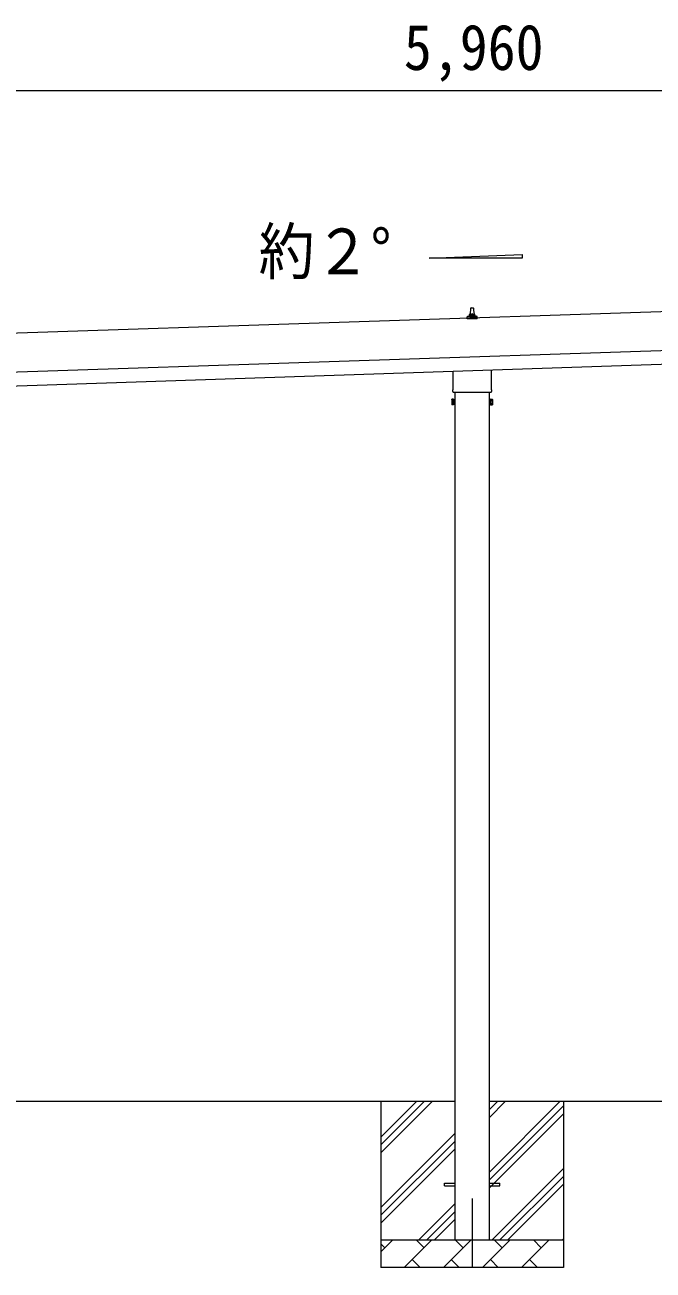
# Model space of a CAD drawing. Units: millimetres at full size, sheet at 1:50; details may follow other scales. Extents: x -14053 to 14053, y -9700 to 9700.
# Drawn here: x 1547 to 3819, y -6026 to -1524 of the extents above; entities that cross this region are included whole.
import ezdxf
from ezdxf.enums import TextEntityAlignment as Align

# ---------------------------------------------------------------- set-up
doc = ezdxf.new("R2010")
doc.units = ezdxf.units.MM
doc.header["$LTSCALE"] = 50
doc.linetypes.add('CHAIN1', pattern=[8, 5, -1, 1, -1])
for name, color, linetype, lineweight in [('0-0_0', 7, 'Continuous', 9), ('0-4_OTH_LINE', 7, 'CHAIN1', 9), ('0-6_PARTS1', 6, 'Continuous', 9), ('0-8_TABLE1', 7, 'Continuous', 9)]:
    doc.layers.add(name, color=color, linetype=linetype, lineweight=lineweight)
doc.styles.add('ＭＳ ゴシック', font='')
doc.styles.get('ＭＳ ゴシック').set_extended_font_data('MS Gothic')

msp = doc.modelspace()

# ---------------------------------------------------------------- linework, layer by layer
at = {"layer": '0-0_0'}
for p, q in [((3102.05, -5416.95), (1227.05, -5416.95)), ((2834.55, -5416.95), (2834.55, -6016.95)), ((2834.55, -5602), (3019.6, -5416.95)), ((2834.55, -5573.72), (2991.32, -5416.95)), ((2834.55, -5545.43), (2963.03, -5416.95)), ((3227.05, -5672.05), (3482.15, -5416.95)), ((3227.05, -5474.06), (3284.16, -5416.95)), ((3227.05, -5445.77), (3255.88, -5416.95)), ((5102.05, -5416.95), (3227.05, -5416.95)), ((3227.05, -5700.33), (3494.55, -5432.83)), ((3494.55, -5416.95), (3494.55, -6016.95)), ((3227.05, -5728.62), (3494.55, -5461.12)), ((2834.55, -5799.99), (3102.05, -5532.49)), ((2834.55, -5828.27), (3102.05, -5560.77)), ((2834.55, -5856.56), (3102.05, -5589.06)), ((3236.71, -5916.95), (3494.55, -5659.11)), ((3264.99, -5916.95), (3494.55, -5687.39)), ((3293.28, -5916.95), (3494.55, -5715.68)), ((2972.15, -5916.95), (3102.05, -5787.05)), ((3000.44, -5916.95), (3102.05, -5815.33)), ((3028.72, -5916.95), (3102.05, -5843.62)), ((2834.55, -5916.95), (3494.55, -5916.95)), ((2834.55, -5959.84), (2877.45, -5916.95)), ((2848.89, -5945.5), (2834.55, -5931.16)), ((2918.87, -6016.95), (3018.87, -5916.95)), ((2990.31, -5945.5), (2961.76, -5916.95)), ((3060.29, -6016.95), (3160.29, -5916.95)), ((3131.74, -5945.5), (3103.18, -5916.95)), ((3201.71, -6016.95), (3301.71, -5916.95)), ((3273.16, -5945.5), (3244.6, -5916.95)), ((3343.13, -6016.95), (3443.13, -5916.95)), ((3414.58, -5945.5), (3386.02, -5916.95)), ((3491.27, -5916.95), (3494.55, -5913.67)), ((3494.55, -6016.95), (2834.55, -6016.95)), ((2947.42, -5988.4), (2975.97, -6016.95)), ((3088.84, -5988.4), (3117.4, -6016.95)), ((3230.26, -5988.4), (3258.82, -6016.95)), ((3371.68, -5988.4), (3400.24, -6016.95))]:
    msp.add_line(p, q, dxfattribs=at)
at = {"layer": '0-4_OTH_LINE'}
msp.add_line((3164.55, -5766.95), (3164.55, -6184.45), dxfattribs=at)
at = {"layer": '0-6_PARTS1'}
msp.add_line((187.55, -1761.29), (6147.55, -1761.29), dxfattribs=at)
at = {"layer": '0-8_TABLE1', "color": 4}
for p, q in [((3009.24, -2366.76), (3345.24, -2354.35)), ((3345.24, -2366.76), (3009.24, -2366.76)), ((3345.24, -2354.35), (3345.24, -2366.76)), ((6111.92, -2485.34), (218.91, -2681.77)), ((3158.55, -2571.02), (3159.28, -2547.5)), ((3160.28, -2546.52), (3168.83, -2546.52)), ((3169.83, -2547.5), (3170.55, -2571.02)), ((3146.3, -2586.52), (3146.3, -2578.81)), ((3182.8, -2586.52), (3146.3, -2586.52)), ((3146.69, -2578.02), (3182.42, -2578.02)), ((3147.07, -2577.84), (3153.79, -2576.21)), ((3154.17, -2576.02), (3174.94, -2576.02)), ((3154.55, -2575.24), (3154.55, -2571.02)), ((3155.55, -2571.02), (3173.55, -2571.02)), ((3174.55, -2575.24), (3174.55, -2571.02)), ((3182.04, -2577.84), (3175.32, -2576.21)), ((3182.8, -2586.52), (3182.8, -2578.81)), ((223.57, -2821.69), (6116.58, -2625.26)), ((225.24, -2871.66), (6118.25, -2675.23)), ((3096.25, -2840.51), (3096.25, -2775.96)), ((3232.85, -2771.41), (3232.85, -2840.51)), ((3090.55, -2878.78), (3091.31, -2877.47)), ((3090.55, -2878.78), (3090.55, -2895.78)), ((3094.55, -2849.28), (3094.55, -2843.78)), ((3232.49, -2852.78), (3096.62, -2852.78)), ((3102.05, -2852.78), (3102.05, -5916.95)), ((3227.05, -5916.95), (3227.05, -2852.78)), ((3234.55, -2843.78), (3234.55, -2849.28)), ((3238.55, -2878.78), (3237.79, -2877.47)), ((3238.55, -2878.78), (3238.55, -2895.78)), ((3090.55, -2895.78), (3091.31, -2897.1)), ((3097.55, -2882.38), (3091.31, -2882.38)), ((3097.55, -2892.19), (3091.31, -2892.19)), ((3097.55, -2897.1), (3091.31, -2897.1)), ((3100.05, -2896.48), (3097.55, -2896.48)), ((3229.05, -2896.48), (3231.55, -2896.48)), ((3231.55, -2882.38), (3237.79, -2882.38)), ((3231.55, -2892.19), (3237.79, -2892.19)), ((3231.55, -2897.1), (3237.79, -2897.1)), ((3238.55, -2895.78), (3237.79, -2897.1)), ((3064.55, -5712.45), (3102.05, -5712.45)), ((3064.55, -5721.45), (3064.55, -5712.45)), ((3227.05, -5712.45), (3264.55, -5712.45)), ((3264.55, -5721.45), (3264.55, -5712.45)), ((3064.55, -5721.45), (3102.05, -5721.45)), ((3227.05, -5721.45), (3264.55, -5721.45))]:
    msp.add_line(p, q, dxfattribs=at)
for points in [[(3097.55, -2897.1), (3097.55, -2877.47), (3091.31, -2877.47)], [(3097.55, -2896.48), (3097.55, -2878.08), (3100.05, -2878.08)], [(3231.55, -2896.48), (3231.55, -2878.08), (3229.05, -2878.08)], [(3231.55, -2897.1), (3231.55, -2877.47), (3237.79, -2877.47)]]:
    msp.add_lwpolyline(points, dxfattribs=at)
for points in [[(3100.05, -2897.78), (3100.05, -2876.78), (3102.05, -2876.78), (3102.05, -2897.78)], [(3229.05, -2897.78), (3229.05, -2876.78), (3227.05, -2876.78), (3227.05, -2897.78)]]:
    msp.add_lwpolyline(points, close=True, dxfattribs=at)
for centre, radius, start, end in [((3160.28, -2547.52), 1, 90, 178.60509), ((3168.83, -2547.52), 1, 1.39491, 90), ((3147.3, -2578.81), 1, 103.62699, 180), ((3153.55, -2575.24), 1, 283.62699, 0), ((3158.64, -2571.66), 4.13, 90, 171.17633), ((3155.55, -2572.02), 1, 90, 180), ((3167.89, -2571.02), 4.83, 133.60282, 180), ((3161.22, -2571.02), 4.83, 0, 46.39718), ((3170.47, -2571.66), 4.13, 8.82367, 90), ((3173.55, -2572.02), 1, 0, 90), ((3175.55, -2575.24), 1, 180, 256.37301), ((3181.8, -2578.81), 1, 0, 76.37301), ((3094.9, -2879.92), 4.34, 145.61575, 214.38425), ((3098.55, -2843.78), 4, 125.09963, 180), ((3098.55, -2849.28), 4, 180, 194.47751), ((3098.55, -2849.28), 4, 194.47751, 241.04498), ((3230.55, -2849.28), 4, 298.95502, 345.52249), ((3230.55, -2843.78), 4, 0, 54.90037), ((3230.55, -2849.28), 4, 345.52249, 0), ((3234.21, -2879.92), 4.34, 325.61575, 34.38425), ((3106.79, -2887.28), 16.24, 162.41205, 197.58795), ((3094.9, -2894.64), 4.34, 145.61575, 214.38425), ((3222.31, -2887.28), 16.24, 342.41205, 17.58795), ((3234.21, -2894.64), 4.34, 325.61575, 34.38425)]:
    msp.add_arc(centre, radius, start, end, dxfattribs=at)

# ---------------------------------------------------------------- texts
at = {"layer": '0-6_PARTS1', "color": 7, "style": 'ＭＳ ゴシック', "width": 0.9}
msp.add_text('5,960', height=165, dxfattribs=at).set_placement((2917.55, -1736.29), align=Align.BOTTOM_LEFT)
at = {"layer": '0-8_TABLE1', "style": 'ＭＳ ゴシック', "width": 0.9}
msp.add_text('約２°', height=165, dxfattribs=at).set_placement((2392.28, -2474.71), align=Align.BOTTOM_LEFT)

doc.saveas('drawing.dxf')
